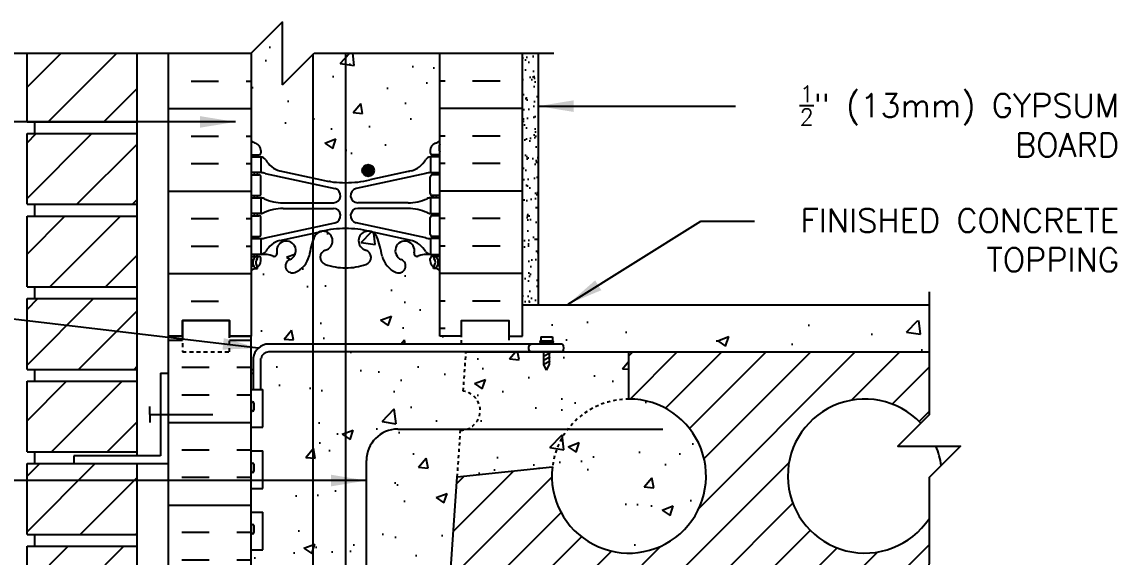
# Model space of a CAD drawing. Header units: inches. Extents: x 103.1 to 155.7, y 166.3 to 228.2.
# Drawn here: x 120.8 to 155.61, y 211.19 to 228.21 of the extents above; entities that cross this region are included whole.
import ezdxf

# ---------------------------------------------------------------- set-up
doc = ezdxf.new("R2010")
doc.units = ezdxf.units.IN
doc.header["$LTSCALE"] = 0.5
doc.header["$MEASUREMENT"] = 0
doc.linetypes.add('DASHED2', pattern=[0.375, 0.25, -0.125])
doc.linetypes.add('HIDDEN2', pattern=[0.1875, 0.125, -0.0625])
for name, color, linetype in [('HATCH', 12, 'Continuous'), ('Hidden2', 12, 'HIDDEN2'), ('line25', 2, 'Continuous'), ('LINE3', 3, 'Continuous'), ('LINE50', 5, 'Continuous'), ('LINE9', 9, 'Continuous'), ('TEXT', 4, 'Continuous'), ('Web_Edge', 9, 'Continuous')]:
    doc.layers.add(name, color=color, linetype=linetype)
doc.styles.add('DIM', font='romans.shx', dxfattribs={"width": 0.7})
doc.styles.add('ROMANS', font='romans.shx', dxfattribs={"height": 0.75})
doc.dimstyles.new('ext_12', dxfattribs={"dimscale": 12, "dimtxt": 0.09375, "dimasz": 0.09375, "dimexe": 0.09375, "dimexo": 0.0625, "dimgap": 0.0625, "dimtad": 1, "dimdec": 1, "dimzin": 3, "dimdsep": 46, "dimlunit": 4, "dimtxsty": 'DIM', "dimcen": 0.09, "dimdle": 0.09375, "dimclrt": 4, "dimadec": 0, "dimazin": 0, "dimtfac": 1, "dimtdec": 1, "dimtmove": 2, "dimatfit": 3, "dimfxl": 1, "dimfrac": 2, "dimtolj": 1, "dimtzin": 0, "dimarcsym": 0})

msp = doc.modelspace()

# ---------------------------------------------------------------- hatches: boundary and pattern name
at = {"layer": 'HATCH'}
h = msp.add_hatch(dxfattribs=at)
h.set_pattern_fill('AR-CONC', color=256, scale=0.5)
h.set_pattern_definition([(50, (0, 0), (3.5863, -0.31376), [0.375, -4.125]), (355, (0, 0), (-0.693757, 3.76096), [0.3, -3.3]), (100.4514, (0.299, -0.026), (2.892544, 3.4472), [0.3187, -3.50571]), (46.1842, (0, 1), (5.33621, -0.8276), [0.5625, -6.1875]), (96.6356, (0.4447, 0.931), (4.67331, 4.87059), [0.47805, -5.25857]), (351.1842, (0, 1), (4.67331, 4.87059), [0.45, -4.95]), (21, (0.5, 0.75), (2.984535, -2.013094), [0.375, -4.125]), (326, (0.5, 0.75), (1.216577, 3.62575), [0.3, -3.3]), (71.4514, (0.7487, 0.5822), (4.20111, 1.612656), [0.3187, -3.50571]), (37.5, (0, 0), (0.060799, 1.664469), [0, -3.26, 0, -3.35, 0, -3.3125]), (7.5, (0, 0), (1.315348, 1.972059), [0, -1.91, 0, -3.185, 0, -1.2625]), (327.5, (-1.115, 0), (2.669112, -0.1127744), [0, -1.25, 0, -3.9, 0, -5.175]), (317.5, (-1.615, 0), (2.91593, 0.500525), [0, -1.625, 0, -2.59, 0, -3.675])])
h.paths.add_polyline_path([(134.089, 227.214), (130.089, 227.214), (129.089, 226.214), (129.089, 228.214), (128.089, 227.214), (128.089, 224.433, 0.082415), (128.233, 224.354, -0.317837), (128.399, 224.118), (128.399, 224.051, -0.414214), (128.337, 223.988), (128.289, 223.988), (128.289, 223.918), (128.394, 223.918, -0.188973), (128.55, 223.823, 0.196323), (128.999, 223.477), (130.321, 223.187, 0.057795), (131.089, 223.098, 0.057795), (131.857, 223.187), (133.179, 223.477, 0.196323), (133.628, 223.823, -0.188973), (133.784, 223.918), (133.889, 223.918), (133.889, 223.988), (133.842, 223.988, -0.414214), (133.779, 224.051), (133.779, 224.118, -0.317837), (133.946, 224.354, 0.082415), (134.089, 224.433)])
h.paths.add_polyline_path([(134.089, 220.303, 0.064398), (133.979, 220.369), (133.889, 220.369), (133.889, 220.411, -0.249069), (133.779, 220.618), (133.779, 220.686, -0.414214), (133.842, 220.748), (133.889, 220.748), (133.889, 220.818), (133.784, 220.818, 0.10046), (133.391, 220.761, -0.601435), (133.271, 220.866, 2.182095), (132.861, 220.653, -1), (132.698, 220.245, -0.24438), (132.249, 220.765, 0.053157), (132.083, 221.379, 1.553132), (131.725, 220.955, -0.735593), (131.738, 220.497, -0.082755), (131.089, 220.389, -0.082755), (130.441, 220.497, -0.735593), (130.454, 220.955, 1.553132), (130.095, 221.379, 0.053157), (129.929, 220.765, -0.24438), (129.481, 220.245, -1), (129.318, 220.653, 2.182095), (128.908, 220.866, -0.601435), (128.788, 220.761, 0.10046), (128.394, 220.818), (128.289, 220.818), (128.289, 220.748), (128.337, 220.748, -0.414214), (128.399, 220.686), (128.399, 220.618, -0.249069), (128.289, 220.411), (128.289, 220.369), (128.199, 220.369, 0.064398), (128.089, 220.303), (128.089, 218.214), (128.089, 216.519), (128.151, 216.519), (128.151, 217.521, -0.379483), (128.643, 217.964), (134.777, 217.964), (134.777, 218.214), (134.089, 218.214)])
h.paths.add_polyline_path([(134.83, 216.467), (134.918, 217.714), (128.644, 217.714, 0.366745), (128.4, 217.503), (128.4, 216.519), (128.454, 216.519), (128.454, 215.319), (128.089, 215.319), (128.089, 214.569), (128.454, 214.569), (128.454, 213.369), (128.089, 213.369), (128.089, 212.619), (128.454, 212.619), (128.454, 211.419), (128.089, 211.419), (128.089, 210.669), (128.454, 210.669), (128.454, 209.788, -0.08702), (128.528, 209.714, -0.520567), (128.86, 209.714, -0.520567), (129.362, 209.714, -0.520567), (129.724, 209.714, -0.520567), (130.006, 209.674, -0.520567), (130.459, 209.674, -0.520567), (131.062, 209.674, -0.520567), (131.535, 209.674, -0.520567), (131.927, 209.674, -0.520567), (132.43, 209.674, -0.520567), (132.782, 209.674, -0.520567), (133.335, 209.674, -0.520567), (133.486, 209.674, -0.520567), (133.757, 209.674, -0.520567), (133.969, 209.714, -0.520567), (134.089, 209.714), (134.402, 209.714, -1), (134.402, 210.339), (134.64, 213.742), (134.743, 215.224, 0.932515)])
h.paths.add_polyline_path([(140.096, 216.214), (140.096, 217.714), (137.573, 217.714), (137.573, 217.317), (137.48, 217.129), (137.386, 217.317), (137.386, 217.714), (134.918, 217.714), (134.83, 216.467, -0.932515), (134.743, 215.224), (134.64, 213.742), (137.664, 214.06, -0.379205)])
h.paths.add_polyline_path([(140.096, 216.214, 0.379205), (137.664, 214.06, 2.637096)])
h.paths.add_polyline_path([(133.301, 207.308, 0.291097), (133.589, 207.761), (133.589, 208.242), (133.724, 208.242), (133.724, 208.839), (134.089, 208.839), (134.089, 209.714, 0.520567), (133.969, 209.714, 0.520567), (133.757, 209.674, 0.520567), (133.486, 209.674, 0.520567), (133.335, 209.674, 0.520567), (132.782, 209.674, 0.520567), (132.43, 209.674, 0.520567), (131.927, 209.674, 0.520567), (131.535, 209.674, 0.520567), (131.062, 209.674, 0.520567), (130.459, 209.674, 0.520567), (130.006, 209.674, 0.520567), (129.724, 209.714, 0.520567), (129.362, 209.714, 0.520567), (128.86, 209.714, 0.520567), (128.528, 209.714, 0.08702), (128.454, 209.788), (128.454, 209.589), (128.089, 209.589), (128.089, 208.839), (128.454, 208.839), (128.454, 208.272), (128.589, 208.272), (128.589, 207.761, 0.291097), (128.877, 207.308), (130.136, 206.72, 0.109869), (131.089, 206.507, 0.109869), (132.043, 206.72)])
h.paths.add_polyline_path([(130.586, 206.366, -0.053094), (130.136, 206.521), (129.123, 206.995, 0.549071), (128.589, 206.655), (128.589, 206.128, 0.414214), (129.214, 205.503), (130.599, 205.503, 0.413582), (130.974, 205.877, 0.350119)])
h.paths.add_polyline_path([(130.974, 204.949, 0.413582), (130.599, 205.323), (129.214, 205.323, 0.414214), (128.589, 204.698), (128.589, 204.171, 0.549071), (129.123, 203.832), (130.136, 204.306, -0.053094), (130.586, 204.461, 0.350119)])
h.paths.add_polyline_path([(133.589, 204.698, 0.414214), (132.964, 205.323), (131.579, 205.323, 0.413582), (131.204, 204.949, 0.350119), (131.593, 204.461, -0.053094), (132.043, 204.306), (133.055, 203.832, 0.549071), (133.589, 204.171)])
h.paths.add_polyline_path([(133.589, 206.128), (133.589, 206.655, 0.549071), (133.055, 206.995), (132.043, 206.521, -0.053094), (131.593, 206.366, 0.350119), (131.204, 205.877, 0.413582), (131.579, 205.503), (132.964, 205.503, 0.414214)])
h.paths.add_polyline_path([(134.089, 193.996, 0.082415), (133.946, 194.075, -0.317837), (133.779, 194.311), (133.779, 194.378, -0.414214), (133.842, 194.441), (133.889, 194.441), (133.889, 194.511), (133.784, 194.511, -0.188973), (133.628, 194.605, 0.196323), (133.179, 194.952), (131.857, 195.242, 0.057795), (131.089, 195.331, 0.057795), (130.321, 195.242), (128.999, 194.952, 0.196323), (128.55, 194.605, -0.188973), (128.394, 194.511), (128.289, 194.511), (128.289, 194.441), (128.337, 194.441, -0.414214), (128.399, 194.378), (128.399, 194.311, -0.317837), (128.233, 194.075, 0.082415), (128.089, 193.996), (128.089, 188.433, 0.082415), (128.233, 188.354, -0.317837), (128.399, 188.118), (128.399, 188.051, -0.414214), (128.337, 187.988), (128.289, 187.988), (128.289, 187.918), (128.394, 187.918, -0.188973), (128.55, 187.823, 0.196323), (128.999, 187.477), (130.321, 187.187, 0.057795), (131.089, 187.098, 0.057795), (131.857, 187.187), (133.179, 187.477, 0.196323), (133.628, 187.823, -0.188973), (133.784, 187.918), (133.889, 187.918), (133.889, 187.988), (133.842, 187.988, -0.414214), (133.779, 188.051), (133.779, 188.118, -0.317837), (133.946, 188.354, 0.036199), (134.012, 188.383), (134.089, 188.475)])
h.paths.add_polyline_path([(134.089, 200.943), (134.02, 200.732, -0.725737), (133.914, 200.713), (133.865, 200.863), (133.739, 200.863, -0.414214), (133.689, 200.913), (133.689, 200.943), (133.589, 200.943), (133.589, 202.458, 0.258958), (133.33, 202.925, -0.31131), (133.274, 203.055, 2.127293), (132.861, 202.831, -1), (132.698, 202.422, -0.325306), (132.231, 203.165, 0.10488), (132.059, 203.976, 1.422913), (131.725, 203.509, -0.735593), (131.738, 203.051, -0.082755), (131.089, 202.943, -0.082755), (130.441, 203.051, -0.735593), (130.454, 203.509, 1.422913), (130.12, 203.976, 0.10488), (129.948, 203.165, -0.325306), (129.481, 202.422, -1), (129.318, 202.831, 2.127293), (128.905, 203.055, -0.31131), (128.848, 202.925, 0.258958), (128.589, 202.458), (128.589, 200.943), (128.489, 200.943), (128.489, 200.913, -0.414214), (128.439, 200.863), (128.313, 200.863), (128.27, 200.732, -0.725737), (128.164, 200.713), (128.089, 200.943), (128.089, 200.214), (128.089, 198.125, 0.064398), (128.199, 198.059), (128.289, 198.059), (128.289, 198.018, -0.249069), (128.399, 197.811), (128.399, 197.743, -0.414214), (128.337, 197.681), (128.289, 197.681), (128.289, 197.611), (128.394, 197.611, 0.10046), (128.788, 197.668, -0.601435), (128.908, 197.563, 2.182095), (129.318, 197.776, -1), (129.481, 198.184, -0.24438), (129.929, 197.664, 0.053157), (130.095, 197.049, 1.553132), (130.454, 197.474, -0.735593), (130.441, 197.932, -0.082755), (131.089, 198.04, -0.082755), (131.738, 197.932, -0.735593), (131.725, 197.474, 1.553132), (132.083, 197.049, 0.053157), (132.249, 197.664, -0.24438), (132.698, 198.184, -1), (132.861, 197.776, 2.182095), (133.271, 197.563, -0.601435), (133.391, 197.668, 0.10046), (133.784, 197.611), (133.889, 197.611), (133.889, 197.681), (133.842, 197.681, -0.414214), (133.779, 197.743), (133.779, 197.811, -0.249069), (133.889, 198.018), (133.889, 198.059), (133.979, 198.059, 0.064398), (134.089, 198.125)])
h.paths.add_polyline_path([(134.089, 184.303, 0.064398), (133.979, 184.369), (133.889, 184.369), (133.889, 184.411, -0.249069), (133.779, 184.618), (133.779, 184.686, -0.414214), (133.842, 184.748), (133.889, 184.748), (133.889, 184.818), (133.784, 184.818, 0.10046), (133.391, 184.761, -0.601435), (133.271, 184.866, 2.182095), (132.861, 184.653, -1), (132.698, 184.245, -0.24438), (132.249, 184.765, 0.053157), (132.083, 185.379, 1.553132), (131.725, 184.955, -0.735593), (131.738, 184.497, -0.082755), (131.089, 184.389, -0.082755), (130.441, 184.497, -0.735593), (130.454, 184.955, 1.553132), (130.095, 185.379, 0.053157), (129.929, 184.765, -0.24438), (129.481, 184.245, -1), (129.318, 184.653, 2.182095), (128.908, 184.866, -0.601435), (128.788, 184.761, 0.10046), (128.394, 184.818), (128.289, 184.818), (128.289, 184.748), (128.337, 184.748, -0.414214), (128.399, 184.686), (128.399, 184.618, -0.249069), (128.289, 184.411), (128.289, 184.369), (128.199, 184.369, 0.064398), (128.089, 184.303), (128.089, 182.214), (129.089, 183.214), (129.089, 181.214), (130.089, 182.214), (134.089, 182.214)])
h = msp.add_hatch(dxfattribs=at)
h.set_pattern_fill('ANSI31', color=256, scale=10, style=0)
h.set_pattern_definition([(45, (135.5268, 217.7144), (-0.883883, 0.883883), [])])
h.paths.add_polyline_path([(124.464, 227.214), (120.964, 227.214), (120.964, 225.035), (124.464, 225.035)])
h.paths.add_polyline_path([(124.464, 224.66), (120.964, 224.66), (120.964, 222.41), (124.464, 222.41)])
h.paths.add_polyline_path([(124.464, 222.035), (120.964, 222.035), (120.964, 219.785), (124.464, 219.785)])
h.paths.add_polyline_path([(124.464, 219.41), (120.964, 219.41), (120.964, 217.16), (124.464, 217.16)])
h.paths.add_polyline_path([(124.464, 216.785), (120.964, 216.785), (120.964, 214.535), (124.464, 214.535)])
h.paths.add_polyline_path([(124.464, 214.16), (122.455, 214.16), (120.964, 214.16), (120.964, 211.91), (124.464, 211.91)])
h.paths.add_polyline_path([(124.464, 211.535), (120.964, 211.535), (120.964, 209.285), (124.464, 209.285)])
h.paths.add_polyline_path([(124.464, 208.91), (120.964, 208.91), (120.964, 206.66), (124.464, 206.66)])
h.paths.add_polyline_path([(124.464, 206.285), (120.964, 206.285), (120.964, 204.035), (124.464, 204.035)])
h.paths.add_polyline_path([(124.464, 203.66), (120.964, 203.66), (120.964, 201.41), (124.464, 201.41)])
h.paths.add_polyline_path([(124.464, 201.035), (122.455, 201.035), (120.964, 201.035), (120.964, 198.785), (124.464, 198.785)])
h.paths.add_polyline_path([(124.464, 198.41), (120.964, 198.41), (120.964, 196.16), (124.464, 196.16)])
h.paths.add_polyline_path([(124.464, 195.785), (120.964, 195.785), (120.964, 193.535), (124.464, 193.535)])
h.paths.add_polyline_path([(124.464, 193.16), (120.964, 193.16), (120.964, 190.91), (124.464, 190.91)])
h.paths.add_polyline_path([(124.464, 190.535), (120.964, 190.535), (120.964, 188.285), (124.464, 188.285)])
h.paths.add_polyline_path([(124.464, 187.91), (120.964, 187.91), (120.964, 185.66), (124.464, 185.66)])
h.paths.add_polyline_path([(124.464, 185.285), (120.964, 185.285), (120.964, 183.035), (124.464, 183.035)])
h.paths.add_polyline_path([(124.464, 182.66), (120.964, 182.66), (120.964, 182.214), (124.464, 182.214)])
h = msp.add_hatch(dxfattribs=at)
h.set_pattern_fill('AR-SAND', color=256, scale=0.25, style=0)
h.paths.add_polyline_path([(136.714, 219.214), (137.214, 219.214), (137.214, 227.214), (136.714, 227.214)])
h = msp.add_hatch(dxfattribs=at)
h.set_pattern_fill('AR-CONC', color=256, scale=0.5, style=0)
h.set_pattern_definition([(50, (0, 11.026), (3.5863, -0.31376), [0.375, -4.125]), (355, (0, 11.026), (-0.693757, 3.76096), [0.3, -3.3]), (100.4514, (0.299, 11), (2.892547, 3.4472), [0.3187, -3.50571]), (46.1842, (0, 12.026), (5.336205, -0.827595), [0.5625, -6.1875]), (96.6356, (0.4447, 11.957), (4.67331, 4.87059), [0.47805, -5.25856]), (351.1842, (0, 12.026), (4.67331, 4.87059), [0.45, -4.95]), (21, (0.5, 11.776), (2.984535, -2.013094), [0.375, -4.125]), (326, (0.5, 11.776), (1.216577, 3.62575), [0.3, -3.3]), (71.4514, (0.7487, 11.6083), (4.201113, 1.612652), [0.3187, -3.50571]), (37.5, (0, 11.026), (0.060799, 1.664469), [0, -3.26, 0, -3.35, 0, -3.3125]), (7.5, (0, 11.026), (1.315348, 1.972059), [0, -1.91, 0, -3.185, 0, -1.2625]), (327.5, (-1.115, 11.026), (2.669112, -0.1127744), [0, -1.25, 0, -3.9, 0, -5.175]), (317.5, (-1.615, 11.026), (2.91593, 0.500525), [0, -1.625, 0, -2.59, 0, -3.675])])
h.paths.add_polyline_path([(136.714, 218.714), (136.714, 218.214), (137.978, 217.714), (149.64, 217.714), (149.64, 218.714)])
h = msp.add_hatch(dxfattribs=at)
h.set_pattern_fill('INSUL', color=256, scale=7, angle=180, style=0)
h.set_pattern_definition([(180, (135.5064, 199.7144), (-3e-16, -2.625), []), (180, (135.5064, 198.8394), (-3e-16, -2.625), [0.875, -0.875]), (180, (135.5064, 197.9644), (-3e-16, -2.625), [0.875, -0.875])])
h.paths.add_polyline_path([(125.464, 200.214), (125.902, 200.214), (125.902, 200.714), (127.402, 200.714), (127.402, 200.214), (128.089, 200.214), (128.089, 218.214), (127.839, 218.214), (127.402, 218.214), (127.402, 217.714), (125.902, 217.714), (125.902, 218.214), (125.464, 218.214)])
h = msp.add_hatch(dxfattribs=at)
h.set_pattern_fill('ANSI31', color=256, scale=8, style=0)
h.set_pattern_definition([(45, (0, 11.026), (-0.7071068, 0.7071068), [])])
h.paths.add_polyline_path([(149.375, 215.45), (149.64, 215.714), (149.64, 217.714), (140.096, 217.714), (140.096, 216.214, -2.637096), (137.664, 214.06), (134.64, 213.742), (134.639, 213.735), (134.402, 210.339, 1), (134.402, 209.714), (149.633, 209.714), (149.638, 212.409, -2.861697)])
h = msp.add_hatch(dxfattribs=at)
h.set_pattern_fill('AR-CONC', color=256, scale=0.5, style=0)
h.paths.add_polyline_path([(130.586, 212.909, -0.053094), (130.136, 213.064), (130.052, 213.103), (130.052, 212.047), (130.599, 212.047, 0.085652), (130.725, 212.068, 0.316711), (130.974, 212.421, 0.350119)])
h = msp.add_hatch(dxfattribs=at)
h.set_pattern_fill('AR-CONC', color=256, scale=0.5, style=0)
h.paths.add_polyline_path([(130.599, 212.926), (130.052, 212.926), (130.052, 211.869), (130.136, 211.908, -0.053094), (130.586, 212.063, 0.350119), (130.974, 212.552, 0.413582)])
at = {"layer": 'LINE3'}
msp.add_hatch(color=256, dxfattribs=at).paths.add_polyline_path([(131.62, 223.488, 1), (131.995, 223.488, 1)])

# ---------------------------------------------------------------- linework, layer by layer
at = {"layer": 'HATCH'}
for p, q in [((134.251, 227.205), (134.089, 227.205)), ((136.001, 227.205), (135.126, 227.205)), ((126.178, 226.33), (127.053, 226.33)), ((127.928, 226.33), (128.089, 226.33)), ((134.251, 226.33), (134.089, 226.33)), ((136.001, 226.33), (135.126, 226.33)), ((125.464, 225.455), (128.089, 225.455)), ((136.714, 225.455), (134.089, 225.455)), ((126.178, 224.58), (127.053, 224.58)), ((127.928, 224.58), (128.089, 224.58)), ((134.251, 224.58), (134.089, 224.58)), ((136.001, 224.58), (135.126, 224.58)), ((126.178, 223.705), (127.053, 223.705)), ((127.928, 223.705), (128.089, 223.705)), ((134.251, 223.705), (134.089, 223.705)), ((136.001, 223.705), (135.126, 223.705)), ((125.464, 222.83), (128.089, 222.83)), ((136.714, 222.83), (134.089, 222.83)), ((126.178, 221.955), (127.053, 221.955)), ((127.928, 221.955), (128.089, 221.955)), ((134.251, 221.955), (134.089, 221.955)), ((136.001, 221.955), (135.126, 221.955)), ((126.178, 221.08), (127.053, 221.08)), ((127.928, 221.08), (128.089, 221.08)), ((134.251, 221.08), (134.089, 221.08)), ((136.001, 221.08), (135.126, 221.08)), ((125.464, 220.205), (128.089, 220.205)), ((136.714, 220.205), (134.089, 220.205)), ((126.178, 219.33), (127.053, 219.33)), ((134.251, 219.33), (134.089, 219.33)), ((136.001, 219.33), (135.126, 219.33)), ((134.251, 218.455), (134.089, 218.455))]:
    msp.add_line(p, q, dxfattribs=at)
at = {"layer": 'Hidden2'}
for p, q in [((134.83, 216.467), (134.918, 217.714)), ((134.639, 213.735), (134.743, 215.224))]:
    msp.add_line(p, q, dxfattribs=at)
for centre, radius, start, end in [((134.743, 215.849), 0.625, 270, 82), ((140.096, 213.764), 2.45, 90, 173.0679)]:
    msp.add_arc(centre, radius, start, end, dxfattribs=at)
at = {"layer": 'line25'}
for p, q in [((120.964, 225.035), (120.964, 227.214)), ((124.464, 214.41), (124.464, 227.214)), ((128.089, 227.214), (128.089, 218.214)), ((134.089, 218.214), (134.089, 227.214)), ((120.964, 225.035), (124.464, 225.035)), ((121.214, 224.66), (121.214, 225.035)), ((120.964, 222.41), (120.964, 224.66)), ((120.964, 224.66), (124.464, 224.66)), ((120.964, 222.41), (124.464, 222.41)), ((121.214, 222.035), (121.214, 222.41)), ((120.964, 219.785), (120.964, 222.035)), ((120.964, 222.035), (124.464, 222.035)), ((124.464, 214.41), (124.464, 221.285)), ((120.964, 219.785), (124.464, 219.785)), ((121.214, 219.41), (121.214, 219.785)), ((120.964, 219.41), (124.464, 219.41)), ((120.964, 217.16), (120.964, 219.41)), ((128.089, 200.214), (128.089, 218.214)), ((134.918, 217.714), (149.633, 217.714)), ((140.096, 216.214), (140.096, 217.714)), ((120.964, 217.16), (124.464, 217.16)), ((121.214, 216.785), (121.214, 217.16)), ((120.964, 214.535), (120.964, 216.785)), ((120.964, 216.785), (124.464, 216.785)), ((128.089, 216.519), (128.454, 216.519)), ((128.454, 215.319), (128.454, 216.519)), ((128.089, 215.319), (128.454, 215.319)), ((120.964, 214.535), (124.464, 214.535)), ((121.214, 214.16), (121.214, 214.535)), ((128.089, 214.569), (128.454, 214.569)), ((128.454, 213.369), (128.454, 214.569)), ((120.964, 214.16), (124.464, 214.16)), ((120.964, 211.91), (120.964, 214.16)), ((124.464, 201.285), (124.464, 214.16)), ((134.64, 213.742), (137.664, 214.06)), ((134.402, 210.339), (134.64, 213.742)), ((128.089, 213.369), (128.454, 213.369)), ((128.089, 212.619), (128.454, 212.619)), ((128.454, 211.419), (128.454, 212.619)), ((120.964, 211.91), (124.464, 211.91)), ((121.214, 211.535), (121.214, 211.91)), ((120.964, 211.535), (124.464, 211.535)), ((120.964, 209.285), (120.964, 211.535)), ((128.089, 211.419), (128.454, 211.419))]:
    msp.add_line(p, q, dxfattribs=at)
for centre, start, end in [((140.096, 213.764), 173.0679, 90), ((147.596, 213.764), 43.4596, 326.4132), ((147.596, 213.764), 7.8405, 22.8198)]:
    msp.add_arc(centre, 2.45, start, end, dxfattribs=at)
at = {"layer": 'LINE3'}
for p, q in [((130.052, 227.177), (130.052, 188.225)), ((131.089, 227.214), (131.089, 209.707)), ((132.75, 215.257), (141.174, 215.257)), ((131.75, 200.687), (131.75, 214.257))]:
    msp.add_line(p, q, dxfattribs=at)
msp.add_circle((131.808, 223.488), 0.188, dxfattribs=at)
msp.add_arc((132.75, 214.257), 1, 90, 180, dxfattribs=at)
at = {"layer": 'LINE50'}
for p, q in [((125.464, 218.214), (125.464, 227.214)), ((136.714, 218.214), (136.714, 227.214)), ((134.777, 218.214), (134.089, 218.214)), ((137.507, 218.214), (137.507, 218.214))]:
    msp.add_line(p, q, dxfattribs=at)
for points in [[(125.902, 200.214), (125.464, 200.214), (125.464, 218.214), (125.902, 218.214), (125.902, 218.714), (127.402, 218.714), (127.402, 218.214), (127.839, 218.214), (128.089, 218.214)], [(128.089, 218.214), (127.402, 218.214), (127.402, 218.714), (125.902, 218.714), (125.902, 218.214), (125.464, 218.214)], [(134.777, 218.214), (134.777, 218.714), (136.277, 218.714), (136.277, 218.214), (136.714, 218.214)]]:
    msp.add_lwpolyline(points, dxfattribs=at)
at = {"layer": 'LINE9'}
for p, q in [((129.089, 228.214), (128.089, 227.214)), ((129.089, 226.214), (129.089, 228.214)), ((120.464, 227.214), (128.089, 227.214)), ((129.089, 226.214), (130.089, 227.214)), ((130.089, 227.214), (137.714, 227.214)), ((137.214, 227.214), (137.214, 219.214)), ((136.717, 219.214), (149.633, 219.214)), ((137.976, 217.964), (128.643, 217.964)), ((137.292, 218.192), (137.292, 218.067)), ((137.292, 218.192), (137.667, 218.192)), ((137.292, 218.067), (137.667, 218.067)), ((137.292, 218.004), (137.667, 218.004)), ((137.292, 218.004), (137.667, 218.004)), ((137.386, 217.964), (137.386, 218.004)), ((137.573, 217.964), (137.573, 218.004)), ((137.667, 218.192), (137.667, 218.067)), ((137.978, 217.714), (128.644, 217.714)), ((137.372, 217.7), (137.398, 217.714)), ((137.372, 217.566), (137.59, 217.692)), ((137.386, 217.317), (137.386, 217.714)), ((137.573, 217.317), (137.573, 217.714)), ((128.151, 217.521), (128.151, 216.519)), ((128.4, 216.519), (128.4, 217.503)), ((137.372, 217.441), (137.59, 217.567)), ((137.372, 217.309), (137.59, 217.435)), ((137.48, 217.129), (137.386, 217.317)), ((137.48, 217.129), (137.573, 217.317)), ((125.205, 217.035), (125.455, 217.035)), ((125.205, 217.035), (125.205, 214.41)), ((124.871, 215.723), (124.871, 215.973)), ((128.089, 216.089), (128.089, 215.869)), ((128.089, 216.034), (128.089, 216.034)), ((128.089, 215.924), (128.089, 215.924)), ((128.129, 216.129), (128.129, 216.129)), ((128.169, 216.089), (128.169, 215.869)), ((124.871, 215.723), (126.871, 215.723)), ((124.871, 215.723), (124.871, 215.473)), ((128.129, 215.829), (128.129, 215.829)), ((125.205, 214.41), (122.455, 214.41)), ((122.455, 214.41), (122.455, 214.16)), ((122.455, 214.16), (125.455, 214.16)), ((128.089, 214.139), (128.089, 213.919)), ((128.129, 214.179), (128.129, 214.179)), ((128.169, 214.139), (128.169, 213.919)), ((128.089, 214.084), (128.089, 214.084)), ((128.089, 213.974), (128.089, 213.974)), ((128.129, 213.879), (128.129, 213.879)), ((128.089, 212.189), (128.089, 211.969)), ((128.089, 212.134), (128.089, 212.134)), ((128.089, 212.024), (128.089, 212.024)), ((128.129, 212.229), (128.129, 212.229)), ((128.169, 212.189), (128.169, 211.969)), ((128.129, 211.929), (128.129, 211.929))]:
    msp.add_line(p, q, dxfattribs=at)
at = {"layer": 'LINE9', "linetype": 'DASHED2'}
for q in [(136.277, 218.214), (136.277, 217.964)]:
    msp.add_line((136.277, 218.214), q, dxfattribs=at)
at = {"layer": 'LINE9'}
msp.add_lwpolyline([(149.64, 219.621), (149.64, 215.714), (148.64, 214.714), (149.64, 214.714), (150.64, 214.714), (149.64, 213.714), (149.631, 208.214)], dxfattribs=at)
at = {"layer": 'LINE9', "linetype": 'DASHED2'}
for points in [[(125.902, 218.214), (125.902, 218.214), (125.902, 217.714), (127.402, 217.714), (127.402, 218.214), (127.402, 218.214)], [(134.777, 217.964), (134.777, 218.214)], [(134.777, 217.964), (134.777, 218.019)]]:
    msp.add_lwpolyline(points, dxfattribs=at)
at = {"layer": 'LINE9'}
for centre, radius, start, end in [((128.647, 217.465), 0.499, 89.3543, 173.5797), ((137.024, 217.839), 0.125, 89.3947, 270.6053), ((137.292, 218.036), 0.0312, 90, 270), ((137.667, 218.036), 0.0312, 270, 90), ((137.84, 217.838), 0.186, 318.1805, 42.6425), ((128.647, 217.465), 0.249, 89.3543, 171.2068), ((128.129, 216.089), 0.04, 90, 180), ((128.129, 215.869), 0.04, 180, 270), ((128.129, 216.089), 0.04, 0, 90), ((128.129, 215.869), 0.04, 270, 0), ((128.129, 214.139), 0.04, 90, 180), ((128.129, 214.139), 0.04, 0, 90), ((128.129, 213.919), 0.04, 180, 270), ((128.129, 213.919), 0.04, 270, 0), ((128.129, 212.189), 0.04, 90, 180), ((128.129, 212.189), 0.04, 0, 90), ((128.129, 211.969), 0.04, 180, 270), ((128.129, 211.969), 0.04, 270, 0)]:
    msp.add_arc(centre, radius, start, end, dxfattribs=at)
at = {"layer": 'Web_Edge'}
for p, q in [((128.099, 224.108), (128.099, 224.294)), ((134.079, 224.108), (134.079, 224.294)), ((128.089, 223.988), (128.337, 223.988)), ((128.199, 223.918), (128.199, 223.988)), ((128.289, 223.918), (128.289, 223.988)), ((128.399, 224.118), (128.399, 224.051)), ((133.779, 224.118), (133.779, 224.051)), ((134.089, 223.988), (133.842, 223.988)), ((133.889, 223.918), (133.889, 223.988)), ((133.979, 223.918), (133.979, 223.988)), ((128.089, 223.348), (128.337, 223.348)), ((128.199, 223.348), (128.199, 223.418)), ((128.289, 223.348), (128.289, 223.418)), ((128.399, 222.751), (128.399, 223.286)), ((128.538, 223.394), (130.75, 222.913)), ((128.999, 223.477), (130.321, 223.187)), ((133.64, 223.394), (131.429, 222.913)), ((133.179, 223.477), (131.857, 223.187)), ((133.779, 222.751), (133.779, 223.286)), ((134.089, 223.348), (133.842, 223.348)), ((133.889, 223.348), (133.889, 223.418)), ((133.979, 223.348), (133.979, 223.418)), ((128.089, 222.688), (128.337, 222.688)), ((128.199, 222.618), (128.199, 222.688)), ((128.289, 222.618), (128.289, 222.688)), ((129.104, 222.458), (130.7, 222.458)), ((133.075, 222.458), (131.478, 222.458)), ((134.089, 222.688), (133.842, 222.688)), ((133.889, 222.618), (133.889, 222.688)), ((133.979, 222.618), (133.979, 222.688)), ((128.199, 222.048), (128.199, 222.118)), ((128.289, 222.048), (128.289, 222.118)), ((129.104, 222.278), (130.7, 222.278)), ((133.075, 222.278), (131.478, 222.278)), ((133.889, 222.048), (133.889, 222.118)), ((133.979, 222.048), (133.979, 222.118)), ((128.089, 222.048), (128.337, 222.048)), ((128.399, 221.451), (128.399, 221.986)), ((128.538, 221.342), (130.75, 221.824)), ((133.64, 221.342), (131.429, 221.824)), ((133.779, 221.451), (133.779, 221.986)), ((134.089, 222.048), (133.842, 222.048)), ((128.999, 221.259), (130.321, 221.55)), ((133.179, 221.259), (131.857, 221.55)), ((128.089, 221.388), (128.337, 221.388)), ((128.199, 221.318), (128.199, 221.388)), ((128.289, 221.318), (128.289, 221.388)), ((134.089, 221.388), (133.842, 221.388)), ((133.889, 221.318), (133.889, 221.388)), ((133.979, 221.318), (133.979, 221.388)), ((128.089, 220.748), (128.337, 220.748)), ((128.199, 220.748), (128.199, 220.818)), ((128.289, 220.748), (128.289, 220.818)), ((134.089, 220.748), (133.842, 220.748)), ((133.889, 220.748), (133.889, 220.818)), ((133.979, 220.748), (133.979, 220.818)), ((128.089, 220.648), (128.131, 220.648)), ((128.199, 220.369), (128.289, 220.369)), ((128.289, 220.369), (128.289, 220.411)), ((128.399, 220.618), (128.399, 220.686)), ((133.779, 220.618), (133.779, 220.686)), ((133.889, 220.369), (133.889, 220.411)), ((133.979, 220.369), (133.889, 220.369)), ((134.089, 220.648), (134.047, 220.648))]:
    msp.add_line(p, q, dxfattribs=at)
for points in [[(128.094, 223.918), (128.394, 223.918), (128.394, 223.418), (128.094, 223.418)], [(134.084, 223.918), (133.784, 223.918), (133.784, 223.418), (134.084, 223.418)], [(128.094, 222.618), (128.394, 222.618), (128.394, 222.118), (128.094, 222.118)], [(134.084, 222.618), (133.784, 222.618), (133.784, 222.118), (134.084, 222.118)], [(128.094, 221.318), (128.394, 221.318), (128.394, 220.818), (128.094, 220.818)], [(134.084, 221.318), (133.784, 221.318), (133.784, 220.818), (134.084, 220.818)]]:
    msp.add_lwpolyline(points, close=True, dxfattribs=at)
for centre, radius, start, end in [((128.399, 224.825), 0.5, 231.6833, 250.5288), ((128.399, 224.825), 0.6, 238.8907, 238.927), ((128.079, 224.294), 0.02, 360, 58.927), ((128.149, 224.118), 0.25, 0, 70.5288), ((134.029, 224.118), 0.25, 109.4712, 180), ((133.779, 224.825), 0.5, 289.4712, 308.3167), ((134.099, 224.294), 0.02, 121.073, 180), ((133.779, 224.825), 0.6, 301.073, 301.1093), ((128.079, 224.108), 0.02, 299.988, 360), ((128.337, 224.051), 0.0625, 270, 0), ((128.351, 223.672), 0.25, 37.2777, 80.0823), ((133.827, 223.672), 0.25, 99.9177, 142.7223), ((133.842, 224.051), 0.0625, 180, 270), ((134.099, 224.108), 0.02, 180, 240.012), ((129.199, 224.2), 0.75, 210.155, 254.5838), ((132.98, 224.2), 0.75, 285.4162, 329.845), ((128.337, 223.286), 0.0625, 0, 90), ((128.304, 222.422), 1, 76.4291, 84.7991), ((131.089, 226.454), 3.356, 256.7692, 270), ((131.089, 226.454), 3.356, 270, 283.2308), ((133.875, 222.422), 1, 95.2009, 103.5709), ((133.842, 223.286), 0.0625, 90, 180), ((130.7, 222.688), 0.23, 270, 77.6055), ((131.478, 222.688), 0.23, 102.3945, 270), ((128.337, 222.751), 0.0625, 270, 0), ((128.39, 222.4), 0.219, 60.4937, 88.92), ((128.39, 222.4), 0.219, 60.4937, 88.92), ((129.134, 224.058), 1.6, 246.5673, 268.9203), ((129.134, 224.058), 1.6, 246.5673, 268.9203), ((133.044, 224.058), 1.6, 271.0797, 293.4327), ((133.044, 224.058), 1.6, 271.0797, 293.4327), ((133.788, 222.4), 0.219, 91.08, 119.5063), ((133.788, 222.4), 0.219, 91.08, 119.5063), ((133.842, 222.751), 0.0625, 180, 270), ((128.39, 222.337), 0.219, 271.08, 299.5063), ((129.134, 220.679), 1.6, 91.0797, 113.4327), ((130.7, 222.048), 0.23, 282.3945, 90), ((131.478, 222.048), 0.23, 90, 257.6055), ((133.044, 220.679), 1.6, 66.5673, 88.9203), ((133.788, 222.337), 0.219, 240.4937, 268.92), ((128.337, 221.986), 0.0625, 0, 90), ((133.842, 221.986), 0.0625, 90, 180), ((128.337, 221.451), 0.0625, 270, 0), ((130.371, 221.249), 0.305, 285.7253, 154.6218), ((131.089, 218.283), 3.356, 90, 103.2308), ((131.089, 218.283), 3.356, 76.7692, 90), ((131.808, 221.249), 0.305, 25.3782, 254.2747), ((133.842, 221.451), 0.0625, 180, 270), ((128.304, 222.314), 1, 275.2009, 283.5709), ((129.199, 220.536), 0.75, 105.4162, 149.845), ((129.204, 220.936), 0.305, 291.8037, 193.3205), ((132.892, 220.295), 3, 158.8016, 170.9727), ((129.286, 220.295), 3, 9.0273, 21.1984), ((132.974, 220.936), 0.305, 346.6795, 248.1963), ((132.98, 220.536), 0.75, 30.155, 74.5838), ((133.875, 222.314), 1, 256.4291, 264.7991), ((128.393, 220.564), 0.25, 137.5391, 219.8855), ((128.242, 220.702), 0.045, 317.5391, 137.5391), ((128.337, 220.686), 0.0625, 360, 90), ((128.351, 221.065), 0.25, 279.9177, 322.7223), ((128.45, 219.82), 1, 70.0933, 93.2121), ((128.82, 220.845), 0.09, 251.1349, 13.3205), ((129.204, 220.936), 0.745, 291.8037, 346.7348), ((130.519, 220.724), 0.24, 105.7253, 251.077), ((131.66, 220.724), 0.24, 288.923, 74.2747), ((132.974, 220.936), 0.745, 193.2652, 248.1963), ((133.359, 220.845), 0.09, 166.6795, 288.8651), ((133.728, 219.82), 1, 86.7879, 109.9067), ((133.827, 221.065), 0.25, 217.2777, 260.0823), ((133.842, 220.686), 0.0625, 90, 180), ((133.937, 220.702), 0.045, 42.4609, 222.4609), ((133.786, 220.564), 0.25, 320.1145, 42.4609), ((128.399, 219.911), 0.6, 114.9252, 121.1093), ((128.399, 219.911), 0.5, 109.4712, 128.3167), ((128.131, 220.628), 0.02, 345.8459, 90), ((128.138, 220.473), 0.02, 294.9252, 19.2084), ((128.235, 220.433), 0.045, 218.552, 40.8121), ((128.393, 220.564), 0.16, 137.5391, 219.9999), ((128.149, 220.618), 0.25, 289.4712, 360), ((129.399, 220.449), 0.22, 111.8037, 291.8037), ((131.089, 222.389), 2, 251.077, 270), ((131.089, 222.389), 2, 270, 288.923), ((132.779, 220.449), 0.22, 248.1963, 68.1963), ((134.029, 220.618), 0.25, 180, 250.5288), ((133.943, 220.433), 0.045, 139.1879, 321.448), ((133.786, 220.564), 0.16, 320.0001, 42.4609), ((133.779, 219.911), 0.5, 51.6833, 70.5288), ((134.041, 220.473), 0.02, 160.7916, 245.0748), ((134.047, 220.628), 0.02, 90, 194.1541), ((133.779, 219.911), 0.6, 58.8907, 65.0748)]:
    msp.add_arc(centre, radius, start, end, dxfattribs=at)

# ---------------------------------------------------------------- texts
at = {"layer": 'TEXT', "char_height": 0.75, "width": 12.99266, "attachment_point": 6, "style": 'ROMANS'}
for s, insert in [('\\A1;{\\H0.7x;\\S1/2;}" (13mm) GYPSUM BOARD', (155.677, 225.054)), ('\\A1;FINISHED CONCRETE TOPPING', (155.677, 221.271))]:
    msp.add_mtext(s, dxfattribs=dict(at, insert=insert))

# ---------------------------------------------------------------- leaders
at = {"layer": 'TEXT'}
for points in [[(137.214, 225.534), (143.48, 225.534)], [(138.166, 219.238), (142.378, 221.874), (144.091, 221.874)], [(131.75, 213.622), (118.06, 213.622), (114.289, 213.622)]]:
    msp.add_leader(points, dimstyle='ext_12', override={"dimgap": 0.0625, "dimtad": 0}, dxfattribs=at)
for points in [[(127.585, 225.032), (115.86, 225.032)], [(128.316, 217.839), (117.654, 219.094), (115.137, 219.094)]]:
    msp.add_leader(points, dimstyle='ext_12', dxfattribs=at)

doc.saveas('drawing.dxf')
